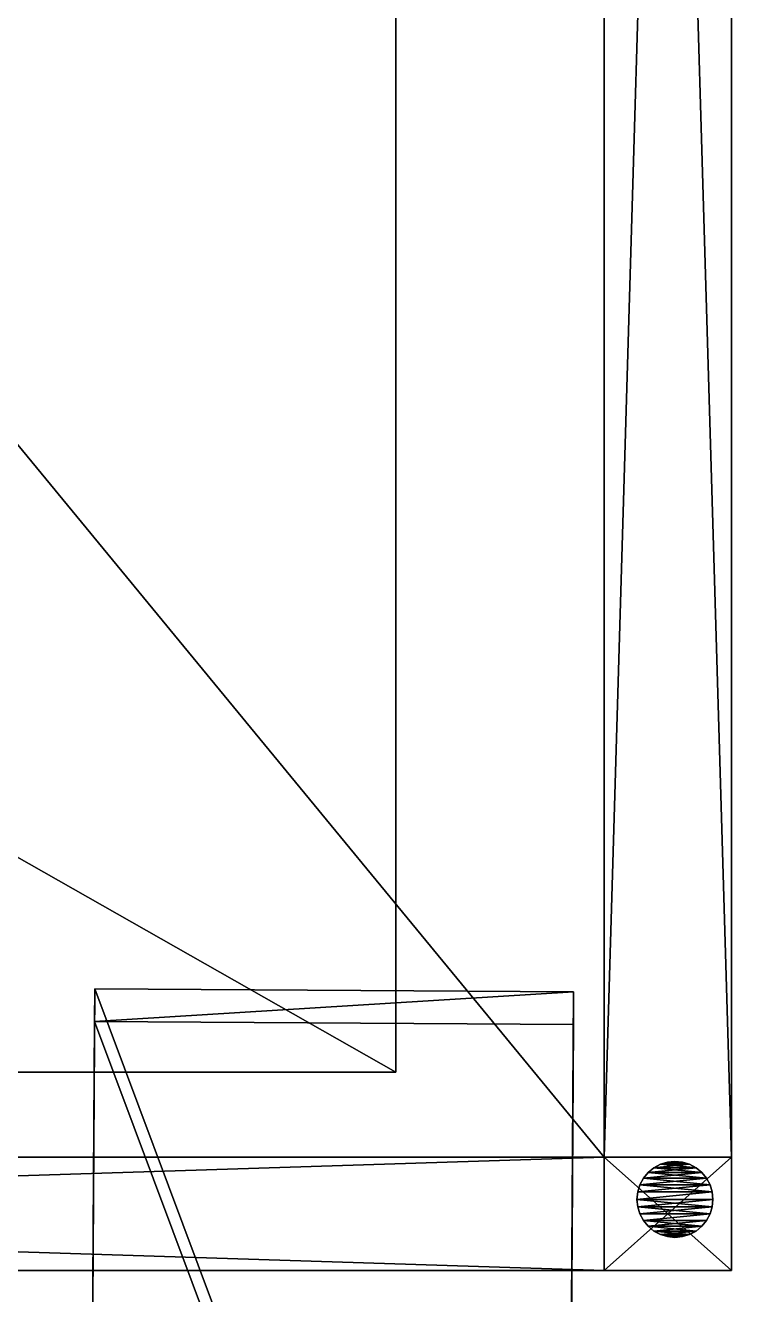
# Model space of a CAD drawing. Header units: millimetres. Extents: x -39 to 131, y -304 to 0.
# Drawn here: x 33.88 to 43.17, y -272.91 to -256.21 of the extents above; entities that cross this region are included whole.
import ezdxf

# ---------------------------------------------------------------- set-up
doc = ezdxf.new("R2010")
doc.units = ezdxf.units.MM
for name, color, linetype in [('CUBE_005_1', 7, 'Continuous'), ('CUBE_031_1', 7, 'Continuous'), ('CYLINDER15', 7, 'Continuous'), ('MESH545', 7, 'Continuous'), ('MESH551', 7, 'Continuous'), ('MESH552', 7, 'Continuous'), ('OBJECT2_48', 7, 'Continuous'), ('OBJECT2_BO', 7, 'Continuous'), ('OBJECT2_RO', 7, 'Continuous')]:
    doc.layers.add(name, color=color, linetype=linetype)

msp = doc.modelspace()

# ---------------------------------------------------------------- meshes
at = {"layer": 'CUBE_005_1'}
mesh = msp.add_polyface(dxfattribs=at)
corners = [(38.757, -246.692, 3.158), (-2.213, -269.982, 3.158), (38.757, -269.982, 3.158), (-2.213, -246.692, 3.158), (38.757, -246.692, 3.158), (-2.213, -246.692, -0.552), (-2.213, -246.692, 3.158), (38.757, -246.692, -0.552), (38.757, -246.692, 3.158), (38.757, -269.982, -0.552), (38.757, -246.692, -0.552), (38.757, -269.982, 3.158), (-2.213, -269.982, 3.158), (38.757, -269.982, -0.552), (38.757, -269.982, 3.158), (-2.213, -269.982, -0.552), (-2.213, -246.692, -0.552), (-2.213, -269.982, -0.552), (-2.213, -269.982, 3.158), (38.757, -269.982, -0.552), (-2.213, -269.982, -0.552), (-2.213, -246.692, -0.552), (38.757, -246.692, -0.552), (-2.213, -246.692, 3.158)]
mesh.append_faces([[corners[k] for k in face] for face in [(0, 1, 2), (0, 3, 1), (4, 5, 6), (4, 7, 5), (8, 9, 10), (8, 11, 9), (12, 13, 14), (12, 15, 13), (16, 17, 18), (19, 20, 21), (19, 21, 22), (16, 18, 23)]])
at = {"layer": 'CUBE_031_1'}
mesh = msp.add_polyface(dxfattribs=at)
corners = [(-5.311, -214.213, 2.252), (-6.828, -214.213, 2.252), (-6.828, -212.592, 2.252), (-5.311, -271.101, 2.252), (-6.828, -271.101, 2.252), (-5.311, -272.592, 2.252), (-6.828, -272.592, 2.252), (41.496, -272.592, 2.252), (41.496, -271.101, 2.252), (43.172, -272.592, 2.252), (43.172, -271.101, 2.252), (41.496, -214.213, 2.252), (43.172, -214.213, 2.252), (41.496, -212.592, 2.252), (-5.311, -212.592, 2.252), (43.172, -212.592, 2.252)]
mesh.append_faces([[corners[k] for k in face] for face in [(0, 1, 2), (3, 1, 0), (3, 4, 1), (5, 4, 3), (5, 6, 4), (7, 5, 3), (7, 3, 8), (9, 7, 8), (9, 8, 10), (10, 8, 11), (10, 11, 12), (12, 11, 13), (11, 14, 13), (11, 0, 14), (0, 2, 14), (12, 13, 15)]])
at = {"layer": 'CYLINDER15'}
mesh = msp.add_polyface(dxfattribs=at)
corners = [(42.525, -272.145, -0.748), (42.427, -272.155, -0.748), (42.33, -272.145, -0.748), (42.427, -272.155, 2.622), (42.427, -272.155, -0.748), (42.525, -272.145, -0.748), (42.33, -272.145, 2.622), (42.427, -272.155, -0.748), (42.427, -272.155, 2.622), (42.33, -272.145, -0.748), (42.236, -272.117, 2.622), (42.33, -272.145, -0.748), (42.33, -272.145, 2.622), (42.236, -272.117, -0.748), (42.149, -272.071, 2.622), (42.236, -272.117, -0.748), (42.236, -272.117, 2.622), (42.149, -272.071, -0.748), (42.074, -272.009, 2.622), (42.149, -272.071, -0.748), (42.149, -272.071, 2.622), (42.074, -272.009, -0.748), (42.011, -271.933, -0.748), (42.074, -272.009, -0.748), (42.074, -272.009, 2.622), (42.781, -272.009, -0.748), (42.074, -272.009, -0.748), (42.011, -271.933, -0.748), (42.705, -272.071, -0.748), (42.705, -272.071, 2.622), (42.705, -272.071, -0.748), (42.781, -272.009, -0.748), (42.619, -272.117, 2.622), (42.705, -272.071, -0.748), (42.705, -272.071, 2.622), (42.619, -272.117, -0.748), (42.525, -272.145, 2.622), (42.619, -272.117, -0.748), (42.619, -272.117, 2.622), (42.525, -272.145, -0.748), (42.525, -272.145, 2.622), (42.525, -272.145, 2.622), (42.33, -272.145, 2.622), (42.427, -272.155, 2.622), (42.619, -272.117, 2.622), (42.236, -272.117, 2.622), (42.705, -272.071, 2.622), (42.149, -272.071, 2.622), (42.781, -272.009, 2.622), (42.074, -272.009, 2.622), (42.843, -271.933, 2.622), (42.011, -271.933, 2.622), (42.889, -271.846, 2.622), (41.965, -271.846, 2.622), (42.918, -271.753, 2.622), (41.937, -271.753, 2.622), (42.927, -271.655, 2.622), (41.927, -271.655, 2.622), (42.918, -271.557, 2.622), (42.918, -271.557, 2.622), (42.927, -271.655, 2.622), (42.927, -271.655, -0.748), (42.927, -271.655, 2.622), (42.918, -271.753, -0.748), (42.927, -271.655, -0.748), (42.918, -271.753, 2.622), (42.918, -271.753, 2.622), (42.889, -271.846, -0.748), (42.918, -271.753, -0.748), (42.889, -271.846, 2.622), (42.889, -271.846, 2.622), (42.843, -271.933, -0.748), (42.889, -271.846, -0.748), (42.843, -271.933, 2.622), (42.843, -271.933, 2.622), (42.781, -272.009, -0.748), (42.843, -271.933, -0.748), (42.781, -272.009, 2.622), (42.781, -272.009, 2.622), (42.843, -271.933, -0.748), (42.889, -271.846, -0.748), (41.965, -271.846, -0.748), (41.965, -271.846, -0.748), (42.011, -271.933, -0.748), (42.011, -271.933, 2.622), (42.011, -271.933, 2.622), (41.965, -271.846, 2.622), (41.937, -271.753, -0.748), (41.965, -271.846, -0.748), (41.965, -271.846, 2.622), (41.937, -271.753, -0.748), (42.918, -271.753, -0.748), (41.927, -271.655, -0.748), (41.927, -271.655, -0.748), (41.937, -271.753, -0.748), (41.937, -271.753, 2.622), (41.937, -271.753, 2.622), (41.927, -271.655, 2.622), (41.937, -271.557, -0.748), (41.927, -271.655, -0.748), (41.927, -271.655, 2.622), (42.918, -271.557, -0.748), (41.937, -271.557, -0.748), (42.927, -271.655, -0.748), (42.918, -271.557, -0.748), (42.889, -271.464, 2.622), (42.918, -271.557, 2.622), (42.918, -271.557, -0.748), (42.889, -271.464, 2.622), (41.937, -271.557, 2.622), (41.965, -271.464, 2.622), (42.843, -271.377, 2.622), (42.843, -271.377, 2.622), (42.889, -271.464, 2.622), (42.889, -271.464, -0.748), (42.889, -271.464, -0.748), (41.965, -271.464, -0.748), (42.889, -271.464, -0.748), (41.965, -271.464, -0.748), (41.937, -271.557, -0.748), (41.937, -271.557, 2.622), (41.937, -271.557, 2.622), (41.965, -271.464, 2.622), (42.011, -271.377, -0.748), (41.965, -271.464, -0.748), (41.965, -271.464, 2.622), (42.011, -271.377, -0.748), (42.843, -271.377, -0.748), (42.074, -271.301, -0.748), (42.074, -271.301, -0.748), (42.011, -271.377, -0.748), (42.011, -271.377, 2.622), (42.011, -271.377, 2.622), (42.011, -271.377, 2.622), (42.781, -271.301, 2.622), (42.781, -271.301, 2.622), (42.843, -271.377, 2.622), (42.843, -271.377, -0.748), (42.843, -271.377, -0.748), (42.781, -271.301, -0.748), (42.781, -271.301, -0.748), (42.149, -271.239, -0.748), (42.149, -271.239, 2.622), (42.149, -271.239, -0.748), (42.074, -271.301, -0.748), (42.236, -271.193, 2.622), (42.149, -271.239, -0.748), (42.149, -271.239, 2.622), (42.236, -271.193, -0.748), (42.33, -271.165, 2.622), (42.236, -271.193, -0.748), (42.236, -271.193, 2.622), (42.33, -271.165, -0.748), (42.427, -271.155, 2.622), (42.33, -271.165, -0.748), (42.33, -271.165, 2.622), (42.427, -271.155, -0.748), (42.525, -271.165, 2.622), (42.427, -271.155, -0.748), (42.427, -271.155, 2.622), (42.525, -271.165, -0.748), (42.619, -271.193, 2.622), (42.525, -271.165, -0.748), (42.525, -271.165, 2.622), (42.619, -271.193, -0.748), (42.705, -271.239, 2.622), (42.619, -271.193, -0.748), (42.619, -271.193, 2.622), (42.705, -271.239, -0.748), (42.781, -271.301, 2.622), (42.705, -271.239, -0.748), (42.705, -271.239, 2.622), (42.781, -271.301, -0.748), (42.705, -271.239, -0.748), (42.236, -271.193, -0.748), (42.619, -271.193, -0.748), (42.33, -271.165, -0.748), (42.525, -271.165, -0.748), (42.427, -271.155, -0.748), (42.705, -271.239, 2.622), (42.074, -271.301, 2.622), (42.149, -271.239, 2.622), (42.619, -271.193, 2.622), (42.236, -271.193, 2.622), (42.525, -271.165, 2.622), (42.33, -271.165, 2.622), (42.427, -271.155, 2.622), (42.074, -271.301, 2.622), (42.074, -271.301, 2.622), (42.619, -272.117, -0.748), (42.236, -272.117, -0.748), (42.149, -272.071, -0.748)]
mesh.append_faces([[corners[k] for k in face] for face in [(0, 1, 2), (3, 4, 5), (6, 7, 8), (6, 9, 7), (10, 11, 12), (10, 13, 11), (14, 15, 16), (14, 17, 15), (18, 19, 20), (18, 21, 19), (22, 23, 24), (25, 26, 27), (25, 28, 26), (29, 30, 31), (32, 33, 34), (32, 35, 33), (36, 37, 38), (36, 39, 37), (3, 5, 40), (41, 42, 43), (44, 42, 41), (44, 45, 42), (46, 45, 44), (46, 47, 45), (48, 47, 46), (48, 49, 47), (50, 49, 48), (50, 51, 49), (52, 51, 50), (52, 53, 51), (54, 53, 52), (54, 55, 53), (56, 55, 54), (56, 57, 55), (56, 58, 57), (59, 60, 61), (62, 63, 64), (62, 65, 63), (66, 67, 68), (66, 69, 67), (70, 71, 72), (70, 73, 71), (74, 75, 76), (74, 77, 75), (29, 31, 78), (79, 25, 27), (80, 79, 27), (80, 27, 81), (82, 83, 84), (22, 24, 85), (82, 84, 86), (87, 88, 89), (80, 81, 90), (91, 80, 90), (91, 90, 92), (93, 94, 95), (87, 89, 96), (93, 95, 97), (98, 99, 100), (101, 92, 102), (103, 92, 101), (103, 91, 92), (59, 61, 104), (105, 106, 107), (58, 108, 109), (108, 110, 109), (108, 111, 110), (112, 113, 114), (105, 107, 115), (101, 116, 117), (101, 102, 116), (118, 119, 120), (98, 100, 121), (58, 109, 57), (118, 120, 122), (123, 124, 125), (117, 116, 126), (117, 126, 127), (127, 126, 128), (129, 130, 131), (123, 125, 132), (111, 133, 110), (111, 134, 133), (135, 136, 137), (112, 114, 138), (135, 137, 139), (127, 128, 140), (140, 128, 141), (142, 143, 144), (145, 146, 147), (145, 148, 146), (149, 150, 151), (149, 152, 150), (153, 154, 155), (153, 156, 154), (157, 158, 159), (157, 160, 158), (161, 162, 163), (161, 164, 162), (165, 166, 167), (165, 168, 166), (169, 170, 171), (169, 172, 170), (140, 141, 173), (173, 141, 174), (173, 174, 175), (175, 174, 176), (175, 176, 177), (177, 176, 178), (134, 179, 180), (179, 181, 180), (179, 182, 181), (182, 183, 181), (182, 184, 183), (184, 185, 183), (184, 186, 185), (142, 144, 187), (129, 131, 188), (134, 180, 133), (189, 0, 190), (0, 2, 190), (189, 190, 191), (28, 189, 191), (28, 191, 26)]])
at = {"layer": 'MESH545'}
mesh = msp.add_polyface(dxfattribs=at)
corners = [(41.092, -269.355, 5.962), (34.792, -269.315, 5.962), (40.986, -285.875, 4.341), (41.092, -269.355, 5.962), (41.094, -268.925, 1.583), (34.792, -269.315, 5.962), (41.094, -268.925, 1.583), (41.092, -269.355, 5.962), (40.989, -285.446, -0.038), (41.092, -269.355, 5.962), (40.986, -285.875, 4.341), (40.989, -285.446, -0.038), (34.686, -285.835, 4.341), (40.989, -285.446, -0.038), (40.986, -285.875, 4.341), (34.689, -285.405, -0.038), (34.792, -269.315, 5.962), (34.689, -285.405, -0.038), (34.686, -285.835, 4.341), (34.794, -268.885, 1.583), (40.989, -285.446, -0.038), (34.689, -285.405, -0.038), (34.794, -268.885, 1.583), (41.094, -268.925, 1.583), (40.989, -285.446, -0.038), (34.794, -268.885, 1.583), (34.792, -269.315, 5.962), (41.094, -268.925, 1.583), (34.794, -268.885, 1.583), (40.986, -285.875, 4.341), (34.792, -269.315, 5.962), (34.686, -285.835, 4.341)]
mesh.append_faces([[corners[k] for k in face] for face in [(0, 1, 2), (3, 4, 5), (6, 7, 8), (9, 10, 11), (12, 13, 14), (12, 15, 13), (16, 17, 18), (19, 17, 16), (20, 21, 22), (23, 24, 25), (26, 27, 28), (29, 30, 31)]])
at = {"layer": 'MESH551'}
mesh = msp.add_polyface(dxfattribs=at)
corners = [(-6.828, -272.592, 7.657), (-5.311, -272.592, 2.252), (-5.311, -272.592, 7.657), (-6.828, -272.592, 2.252), (41.496, -272.592, 2.252), (41.496, -272.592, 7.657), (43.172, -272.592, 2.252), (43.172, -272.592, 7.657), (41.496, -272.592, 9.491), (-5.311, -272.592, 9.491), (-6.828, -272.592, 9.491), (-6.828, -272.592, 10.252), (-5.311, -272.592, 10.252), (41.496, -272.592, 10.252), (43.172, -272.592, 9.491), (43.172, -272.592, 10.252)]
mesh.append_faces([[corners[k] for k in face] for face in [(0, 1, 2), (0, 3, 1), (2, 1, 4), (2, 4, 5), (5, 4, 6), (5, 6, 7), (8, 5, 7), (9, 5, 8), (9, 2, 5), (10, 2, 9), (10, 0, 2), (11, 10, 9), (11, 9, 12), (12, 9, 8), (12, 8, 13), (13, 8, 14), (8, 7, 14), (13, 14, 15)]])
at = {"layer": 'MESH552'}
mesh = msp.add_polyface(dxfattribs=at)
corners = [(41.496, -271.101, 2.252), (-5.311, -271.101, 2.252), (-5.311, -214.213, 2.252), (41.496, -214.213, 2.252)]
mesh.append_faces([[corners[k] for k in face] for face in [(0, 1, 2), (0, 2, 3)]])
at = {"layer": 'OBJECT2_48'}
mesh = msp.add_polyface(dxfattribs=at)
corners = [(43.172, -271.101, 7.657), (43.172, -272.592, 7.657), (43.172, -272.592, 2.252), (43.172, -271.101, 9.491), (43.172, -272.592, 9.491), (43.172, -271.101, 10.252), (43.172, -272.592, 10.252), (43.172, -214.213, 10.252), (43.172, -214.213, 9.491), (43.172, -214.213, 7.657), (43.172, -271.101, 2.252), (43.172, -214.213, 2.252), (43.172, -212.592, 7.657), (43.172, -212.592, 9.491), (43.172, -212.592, 10.252), (43.172, -212.592, 2.252)]
mesh.append_faces([[corners[k] for k in face] for face in [(0, 1, 2), (3, 1, 0), (3, 4, 1), (5, 4, 3), (5, 6, 4), (7, 5, 3), (7, 3, 8), (8, 3, 0), (8, 0, 9), (9, 0, 10), (0, 2, 10), (9, 10, 11), (12, 9, 11), (13, 9, 12), (13, 8, 9), (14, 8, 13), (14, 7, 8), (12, 11, 15)]])
at = {"layer": 'OBJECT2_BO'}
mesh = msp.add_polyface(dxfattribs=at)
corners = [(41.496, -214.213, 9.491), (41.496, -271.101, 10.252), (41.496, -214.213, 10.252), (41.496, -271.101, 9.491), (41.496, -271.101, 10.252), (41.496, -271.101, 9.491), (-5.311, -271.101, 9.491), (-5.311, -271.101, 10.252), (-5.311, -214.213, 10.252), (-5.311, -271.101, 10.252), (-5.311, -271.101, 9.491), (-5.311, -214.213, 10.252), (-6.828, -271.101, 10.252), (-5.311, -271.101, 10.252), (-6.828, -214.213, 10.252), (-5.311, -212.592, 10.252), (-6.828, -212.592, 10.252), (41.496, -212.592, 10.252), (41.496, -214.213, 10.252), (-5.311, -214.213, 10.252), (41.496, -214.213, 9.491), (41.496, -214.213, 10.252), (-5.311, -214.213, 9.491), (-5.311, -214.213, 9.491), (43.172, -212.592, 10.252), (43.172, -214.213, 10.252), (41.496, -271.101, 10.252), (43.172, -271.101, 10.252), (41.496, -272.592, 10.252), (-5.311, -272.592, 10.252), (-6.828, -272.592, 10.252), (43.172, -272.592, 10.252)]
mesh.append_faces([[corners[k] for k in face] for face in [(0, 1, 2), (0, 3, 1), (4, 5, 6), (4, 6, 7), (8, 9, 10), (11, 12, 13), (11, 14, 12), (15, 14, 11), (15, 16, 14), (17, 15, 11), (17, 11, 18), (19, 20, 21), (19, 22, 20), (8, 10, 23), (24, 17, 18), (24, 18, 25), (25, 18, 26), (25, 26, 27), (27, 26, 28), (26, 29, 28), (26, 13, 29), (13, 30, 29), (13, 12, 30), (27, 28, 31)]])
at = {"layer": 'OBJECT2_RO'}
mesh = msp.add_polyface(dxfattribs=at)
corners = [(41.496, -214.213, 9.491), (-5.311, -271.101, 9.491), (41.496, -271.101, 9.491), (-5.311, -214.213, 9.491)]
mesh.append_faces([[corners[k] for k in face] for face in [(0, 1, 2), (0, 3, 1)]])

doc.saveas('drawing.dxf')
